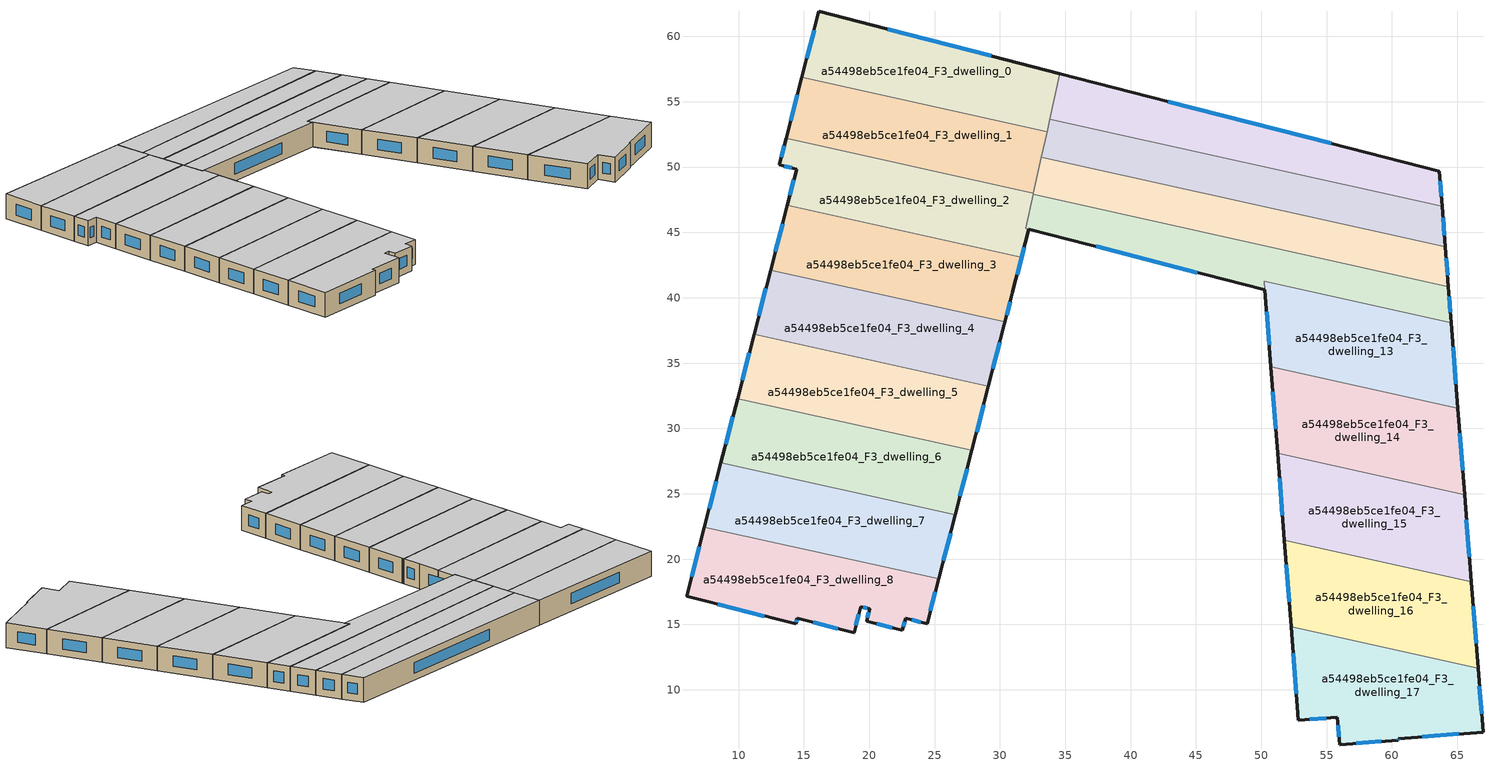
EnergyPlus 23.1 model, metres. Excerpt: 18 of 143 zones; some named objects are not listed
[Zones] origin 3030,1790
a54498eb5ce1fe04_F3_dwelling_0
 floor to a54498eb5ce1fe04_F2_dwelling_0 (EU_floor_Construction): 34.59,57.16 33.61,52.72 14.85,56.88 16.15,61.91 z9
 wall outside (EU_wall_Construction): 34.59,57.16 16.15,61.91 14.85,56.88 z9:12
 wall to a54498eb5ce1fe04_F3_dwelling_1 (EU_wall_Construction): 14.85,56.88 33.61,52.72 z9:12
 wall to a54498eb5ce1fe04_F3_dwelling_9 (EU_wall_Construction): 33.81,53.66 34.59,57.16 z9:12
 wall to a54498eb5ce1fe04_F3_dwelling_10 (EU_wall_Construction): 33.61,52.72 33.81,53.66 z9:12
 window (EU_Window_Construction): 15.78,60.47 15.22,58.32 / 29.32,58.52 21.42,60.55 z9.86:11.14
 ceiling to a54498eb5ce1fe04_F4_dwelling_0 (EU_floor_Construction): 33.61,52.72 34.59,57.16 16.15,61.91 14.85,56.88 z12
a54498eb5ce1fe04_F3_dwelling_1
 floor to a54498eb5ce1fe04_F2_dwelling_1 (EU_floor_Construction): 33.61,52.72 32.56,48 13.65,52.2 14.85,56.88 z9
 wall outside (EU_wall_Construction): 14.85,56.88 13.65,52.2 z9:12
 wall to a54498eb5ce1fe04_F3_dwelling_2 (EU_wall_Construction): 13.65,52.2 32.56,48 z9:12
 wall to a54498eb5ce1fe04_F3_dwelling_11 (EU_wall_Construction): 32.56,48 33.17,50.74 z9:12
 wall to a54498eb5ce1fe04_F3_dwelling_10 (EU_wall_Construction): 33.17,50.74 33.61,52.72 z9:12
 window (EU_Window_Construction): 14.51,55.54 13.99,53.53 z9.86:11.14
 ceiling to a54498eb5ce1fe04_F4_dwelling_1 (EU_floor_Construction): 32.56,48 33.61,52.72 14.85,56.88 13.65,52.2 z12
a54498eb5ce1fe04_F3_dwelling_10
 floor to a54498eb5ce1fe04_F2_dwelling_10 (EU_floor_Construction): 63.84,47 64.08,43.89 33.17,50.74 33.82,53.66 z9
 wall outside (EU_wall_Construction): 64.08,43.89 63.84,47 z9:12
 wall to a54498eb5ce1fe04_F3_dwelling_11 (EU_wall_Construction): 33.17,50.74 64.08,43.89 z9:12
 wall to a54498eb5ce1fe04_F3_dwelling_9 (EU_wall_Construction): 63.84,47 33.82,53.66 z9:12
 window (EU_Window_Construction): 64.02,44.78 63.91,46.11 z9.86:11.14
 ceiling to a54498eb5ce1fe04_F4_dwelling_10 (EU_floor_Construction): 64.08,43.89 63.84,47 33.82,53.66 33.17,50.74 z12
a54498eb5ce1fe04_F3_dwelling_11
 floor to a54498eb5ce1fe04_F2_dwelling_11 (EU_floor_Construction): 64.08,43.89 64.32,40.86 32.54,47.91 33.17,50.74 z9
 wall outside (EU_wall_Construction): 64.32,40.86 64.08,43.89 z9:12
 wall to a54498eb5ce1fe04_F3_dwelling_12 (EU_wall_Construction): 32.54,47.91 64.32,40.86 z9:12
 wall to a54498eb5ce1fe04_F3_dwelling_2 (EU_wall_Construction): 32.56,48 32.54,47.91 z9:12
 window (EU_Window_Construction): 64.25,41.72 64.15,43.02 z9.86:11.14
 ceiling to a54498eb5ce1fe04_F4_dwelling_11 (EU_floor_Construction): 64.32,40.86 64.08,43.89 33.17,50.74 32.54,47.91 z12
a54498eb5ce1fe04_F3_dwelling_12
 floor to a54498eb5ce1fe04_F2_dwelling_12 (EU_floor_Construction): 64.32,40.86 64.53,38.09 50.23,41.26 50.28,40.6 32.22,45.26 31.97,45.31 32.54,47.91 z9
 wall outside (EU_wall_Construction): 64.53,38.09 64.32,40.86 / 32.22,45.26 50.28,40.6 z9:12
 wall to a54498eb5ce1fe04_F3_dwelling_2 (EU_wall_Construction): 32.54,47.91 31.97,45.31 32.22,45.26 z9:12
 wall to a54498eb5ce1fe04_F3_dwelling_13 (EU_wall_Construction): 50.28,40.6 50.23,41.26 64.53,38.09 z9:12
 window (EU_Window_Construction): 64.47,38.88 64.38,40.07 / 37.38,43.93 45.12,41.93 z9.86:11.14
 ceiling to a54498eb5ce1fe04_F4_dwelling_12 (EU_floor_Construction): 64.53,38.09 64.32,40.86 32.54,47.91 31.97,45.31 32.22,45.26 50.28,40.6 50.23,41.26 z12
a54498eb5ce1fe04_F3_dwelling_13
 floor to a54498eb5ce1fe04_F2_dwelling_13 (EU_floor_Construction): 64.53,38.09 65.04,31.54 50.74,34.71 50.23,41.26 z9
 wall outside (EU_wall_Construction): 65.04,31.54 64.53,38.09 / 50.28,40.6 50.74,34.71 z9:12
 wall to a54498eb5ce1fe04_F3_dwelling_14 (EU_wall_Construction): 50.74,34.71 65.04,31.54 z9:12
 window (EU_Window_Construction): 64.9,33.41 64.68,36.22 / 50.41,38.92 50.61,36.4 z9.86:11.14
 ceiling to a54498eb5ce1fe04_F4_dwelling_13 (EU_floor_Construction): 65.04,31.54 64.53,38.09 50.23,41.26 50.74,34.71 z12
a54498eb5ce1fe04_F3_dwelling_14
 floor to a54498eb5ce1fe04_F2_dwelling_14 (EU_floor_Construction): 65.04,31.54 65.56,24.92 51.25,28.09 50.74,34.71 z9
 wall outside (EU_wall_Construction): 50.74,34.71 51.25,28.09 / 65.56,24.92 65.04,31.54 z9:12
 wall to a54498eb5ce1fe04_F3_dwelling_15 (EU_wall_Construction): 51.25,28.09 65.56,24.92 z9:12
 window (EU_Window_Construction): 50.89,32.82 51.11,29.98 / 65.41,26.81 65.19,29.65 z9.86:11.14
 ceiling to a54498eb5ce1fe04_F4_dwelling_14 (EU_floor_Construction): 65.56,24.92 65.04,31.54 50.74,34.71 51.25,28.09 z12
a54498eb5ce1fe04_F3_dwelling_15
 floor to a54498eb5ce1fe04_F2_dwelling_15 (EU_floor_Construction): 65.56,24.92 66.07,18.29 51.77,21.46 51.25,28.09 z9
 wall outside (EU_wall_Construction): 51.25,28.09 51.77,21.46 / 66.07,18.29 65.56,24.92 z9:12
 wall to a54498eb5ce1fe04_F3_dwelling_16 (EU_wall_Construction): 51.77,21.46 66.07,18.29 z9:12
 window (EU_Window_Construction): 51.4,26.19 51.62,23.35 / 65.93,20.18 65.71,23.02 z9.86:11.14
 ceiling to a54498eb5ce1fe04_F4_dwelling_15 (EU_floor_Construction): 66.07,18.29 65.56,24.92 51.25,28.09 51.77,21.46 z12
a54498eb5ce1fe04_F3_dwelling_16
 floor to a54498eb5ce1fe04_F2_dwelling_16 (EU_floor_Construction): 66.07,18.29 66.59,11.66 52.28,14.83 51.77,21.46 z9
 wall outside (EU_wall_Construction): 51.77,21.46 52.28,14.83 / 66.59,11.66 66.07,18.29 z9:12
 wall to a54498eb5ce1fe04_F3_dwelling_17 (EU_wall_Construction): 52.28,14.83 66.59,11.66 z9:12
 window (EU_Window_Construction): 51.92,19.56 52.14,16.72 / 66.44,13.55 66.22,16.39 z9.86:11.14
 ceiling to a54498eb5ce1fe04_F4_dwelling_16 (EU_floor_Construction): 66.59,11.66 66.07,18.29 51.77,21.46 52.28,14.83 z12
a54498eb5ce1fe04_F3_dwelling_17
 floor to a54498eb5ce1fe04_F2_dwelling_17 (EU_floor_Construction): 66.59,11.66 66.97,6.76 60.47,6.25 60.48,6.16 55.99,5.81 55.83,7.9 52.84,7.67 52.28,14.83 z9
 wall outside (EU_wall_Construction): 52.28,14.83 52.84,7.67 55.83,7.9 55.99,5.81 60.48,6.16 60.47,6.25 66.97,6.76 66.59,11.66 z9:12
 window (EU_Window_Construction): 52.44,12.78 52.68,9.71 / 66.86,8.16 66.7,10.26 / 62.33,6.4 65.11,6.62 / 60.47,6.18 60.47,6.23 / 57.27,5.91 59.2,6.06 / 55.88,7.3 55.95,6.41 / 53.69,7.73 54.98,7.83 z9.86:11.14
 ceiling to a54498eb5ce1fe04_F4_dwelling_17 (EU_floor_Construction): 66.97,6.76 66.59,11.66 52.28,14.83 52.84,7.67 55.83,7.9 55.99,5.81 60.48,6.16 60.47,6.25 z12
a54498eb5ce1fe04_F3_dwelling_2
 floor to a54498eb5ce1fe04_F2_dwelling_2 (EU_floor_Construction): 32.56,48 31.97,45.31 32.22,45.26 30.95,40.37 31.65,43.08 13.73,47.07 14.44,49.84 13.12,50.18 13.65,52.2 z9
 wall outside (EU_wall_Construction): 13.65,52.2 13.12,50.18 14.44,49.84 13.73,47.07 / 30.96,40.37 32.22,45.26 z9:12
 wall to a54498eb5ce1fe04_F3_dwelling_3 (EU_wall_Construction): 13.73,47.07 31.65,43.08 30.95,40.37 z9:12
 window (EU_Window_Construction): 14.24,49.05 13.93,47.86 / 13.5,50.08 14.07,49.94 / 13.5,51.62 13.27,50.76 / 31.32,41.77 31.86,43.86 z9.86:11.14
 ceiling to a54498eb5ce1fe04_F4_dwelling_2 (EU_floor_Construction): 30.96,40.37 32.22,45.26 31.97,45.31 32.56,48 13.65,52.2 13.12,50.18 14.44,49.84 13.73,47.07 31.65,43.08 z12
a54498eb5ce1fe04_F3_dwelling_3
 floor to a54498eb5ce1fe04_F2_dwelling_3 (EU_floor_Construction): 31.65,43.08 30.95,40.36 30.34,37.97 30.38,38.15 12.45,42.12 13.73,47.07 z9
 wall outside (EU_wall_Construction): 13.73,47.07 12.45,42.12 / 30.34,37.97 30.95,40.36 z9:12
 wall to a54498eb5ce1fe04_F3_dwelling_4 (EU_wall_Construction): 12.45,42.12 30.38,38.15 30.34,37.97 z9:12
 window (EU_Window_Construction): 13.36,45.65 12.82,43.54 / 30.51,38.65 30.78,39.68 z9.86:11.14
 ceiling to a54498eb5ce1fe04_F4_dwelling_3 (EU_floor_Construction): 30.38,38.15 30.34,37.97 30.95,40.36 31.65,43.08 13.73,47.07 12.45,42.12 z12
a54498eb5ce1fe04_F3_dwelling_4
 floor to a54498eb5ce1fe04_F2_dwelling_4 (EU_floor_Construction): 30.38,38.15 30.34,37.97 29.11,33.23 11.18,37.21 12.45,42.12 z9
 wall outside (EU_wall_Construction): 29.11,33.23 30.34,37.97 / 12.45,42.12 11.18,37.21 z9:12
 wall to a54498eb5ce1fe04_F3_dwelling_5 (EU_wall_Construction): 11.18,37.21 29.11,33.23 z9:12
 window (EU_Window_Construction): 29.46,34.58 29.99,36.61 / 12.09,40.72 11.55,38.61 z9.86:11.14
 ceiling to a54498eb5ce1fe04_F4_dwelling_4 (EU_floor_Construction): 29.11,33.23 30.34,37.97 30.38,38.15 12.45,42.12 11.18,37.21 z12
a54498eb5ce1fe04_F3_dwelling_5
 floor to a54498eb5ce1fe04_F2_dwelling_5 (EU_floor_Construction): 29.11,33.23 27.85,28.31 9.92,32.29 11.18,37.21 z9
 wall outside (EU_wall_Construction): 11.18,37.21 9.92,32.29 / 27.85,28.31 29.11,33.23 z9:12
 wall to a54498eb5ce1fe04_F3_dwelling_6 (EU_wall_Construction): 9.92,32.29 27.85,28.31 z9:12
 window (EU_Window_Construction): 10.82,35.8 10.28,33.69 / 28.21,29.72 28.75,31.83 z9.86:11.14
 ceiling to a54498eb5ce1fe04_F4_dwelling_5 (EU_floor_Construction): 27.85,28.31 29.11,33.23 11.18,37.21 9.92,32.29 z12
a54498eb5ce1fe04_F3_dwelling_6
 floor to a54498eb5ce1fe04_F2_dwelling_6 (EU_floor_Construction): 27.85,28.31 26.58,23.4 8.65,27.37 9.92,32.29 z9
 wall outside (EU_wall_Construction): 9.92,32.29 8.65,27.37 / 26.58,23.4 27.85,28.31 z9:12
 wall to a54498eb5ce1fe04_F3_dwelling_7 (EU_wall_Construction): 8.65,27.37 26.58,23.4 z9:12
 window (EU_Window_Construction): 9.55,30.88 9.01,28.78 / 26.94,24.8 27.48,26.91 z9.86:11.14
 ceiling to a54498eb5ce1fe04_F4_dwelling_6 (EU_floor_Construction): 26.58,23.4 27.85,28.31 9.92,32.29 8.65,27.37 z12
a54498eb5ce1fe04_F3_dwelling_7
 floor to a54498eb5ce1fe04_F2_dwelling_7 (EU_floor_Construction): 26.58,23.4 25.31,18.48 7.38,22.45 8.65,27.37 z9
 wall outside (EU_wall_Construction): 8.65,27.37 7.38,22.45 / 25.31,18.48 26.58,23.4 z9:12
 wall to a54498eb5ce1fe04_F3_dwelling_8 (EU_wall_Construction): 7.38,22.45 25.31,18.48 z9:12
 window (EU_Window_Construction): 8.29,25.97 7.74,23.86 / 25.67,19.88 26.22,21.99 z9.86:11.14
 ceiling to a54498eb5ce1fe04_F4_dwelling_7 (EU_floor_Construction): 25.31,18.48 26.58,23.4 8.65,27.37 7.38,22.45 z12
a54498eb5ce1fe04_F3_dwelling_8
 floor to a54498eb5ce1fe04_F2_dwelling_8 (EU_floor_Construction): 25.31,18.48 24.43,15.05 22.77,15.48 22.53,14.55 19.79,15.26 20.03,16.19 19.35,16.36 18.84,14.35 14.48,15.47 14.37,15.04 6.01,17.15 7.38,22.45 z9
 wall outside (EU_wall_Construction): 7.38,22.45 6.01,17.15 14.37,15.04 14.48,15.47 18.84,14.35 19.35,16.36 20.03,16.19 19.79,15.26 22.53,14.55 22.77,15.48 24.43,15.05 25.31,18.48 z9:12
 window (EU_Window_Construction): 19.96,15.92 19.86,15.52 / 19.55,16.31 19.84,16.24 / 18.98,14.92 19.21,15.79 / 15.72,15.15 17.59,14.67 / 14.4,15.16 14.45,15.35 / 8.4,16.54 11.98,15.64 / 6.99,20.94 6.4,18.66 / 24.68,16.03 25.06,17.5 / 23.25,15.36 23.96,15.18 / 22.6,14.82 22.7,15.22 / 20.58,15.06 21.75,14.75 z9.86:11.14
 ceiling to a54498eb5ce1fe04_F4_dwelling_8 (EU_floor_Construction): 24.43,15.05 25.31,18.48 7.38,22.45 6.01,17.15 14.37,15.04 14.48,15.47 18.84,14.35 19.35,16.36 20.03,16.19 19.79,15.26 22.53,14.55 22.77,15.48 z12
a54498eb5ce1fe04_F3_dwelling_9
 floor to a54498eb5ce1fe04_F2_dwelling_9 (EU_floor_Construction): 63.64,49.67 63.84,47 33.82,53.66 34.59,57.16 z9
 wall outside (EU_wall_Construction): 63.84,47 63.64,49.67 34.59,57.16 z9:12
 window (EU_Window_Construction): 55.34,51.81 42.89,55.02 / 63.78,47.76 63.69,48.91 z9.86:11.14
 ceiling to a54498eb5ce1fe04_F4_dwelling_9 (EU_floor_Construction): 63.84,47 63.64,49.67 34.59,57.16 33.82,53.66 z12
[Building]
EU S2 Campaign: North Axis=0; Terrain=City; Solar Distribution=FullExterior
[Site:Location]
Helsinki-Vantaa.AP: Latitude=60.317; Longitude=24.963; Time Zone=2; Elevation=54.6
[SizingPeriod:WeatherFileDays]
AnnualSizingPeriod: Begin Month=1; Begin Day of Month=1; End Month=12; End Day of Month=31; Day of Week for Start Day=Monday; Use Weather File Daylight Saving Period=No; Use Weather File Rain and Snow Indicators=No
[MATERIAL]
EU_InternalMass_Material: Roughness=MediumRough; Thickness=0.1; Conductivity=1; Density=1800; Specific Heat=900; Thermal Absorptance=0.9; Solar Absorptance=0.7; Visible Absorptance=0.7
[MATERIAL:NOMASS] Roughness=MediumRough; Thermal Absorptance=0.9; Solar Absorptance=0.7; Visible Absorptance=0.7
Name | Thermal Resistance
EU_wall_NoMass | 5.91765
EU_floor_NoMass | 6.2875
[WINDOWMATERIAL:SIMPLEGLAZINGSYSTEM]
EU_Window_SimpleGlazing: UFactor=0.994035; Solar Heat Gain Coefficient=0.7; Visible Transmittance=0.7
[CONSTRUCTION]
EU_wall_Construction: EU_wall_NoMass
EU_floor_Construction: EU_floor_NoMass
EU_Window_Construction: EU_Window_SimpleGlazing
EU_InternalMass_Construction: EU_InternalMass_Material
[ZONE] Type=1; Multiplier=1; Ceiling Height=autocalculate; Floor Area=autocalculate; Part of Total Floor Area=Yes
Name | Volume
a54498eb5ce1fe04_F3_dwelling_0 | 279.579
a54498eb5ce1fe04_F3_dwelling_1 | 279.638
a54498eb5ce1fe04_F3_dwelling_10; a54498eb5ce1fe04_F3_dwelling_11 | 279.642
a54498eb5ce1fe04_F3_dwelling_12 | 280.151
a54498eb5ce1fe04_F3_dwelling_13 | 276.139
a54498eb5ce1fe04_F3_dwelling_14 | 279.519
a54498eb5ce1fe04_F3_dwelling_15 | 279.626
a54498eb5ce1fe04_F3_dwelling_16 | 279.625
a54498eb5ce1fe04_F3_dwelling_17 | 279.613
a54498eb5ce1fe04_F3_dwelling_2 | 281.298
a54498eb5ce1fe04_F3_dwelling_3 | 280.831
a54498eb5ce1fe04_F3_dwelling_4 | 279.646
a54498eb5ce1fe04_F3_dwelling_5 | 279.582
a54498eb5ce1fe04_F3_dwelling_6 | 279.635
a54498eb5ce1fe04_F3_dwelling_7 | 279.636
a54498eb5ce1fe04_F3_dwelling_8 | 279.595
a54498eb5ce1fe04_F3_dwelling_9 | 279.56
[INTERNALMASS] Construction=EU_InternalMass_Construction
Name | Zone or ZoneList | Surface Area
a54498eb5ce1fe04_F3_dwelling_0_EU_InternalMass | a54498eb5ce1fe04_F3_dwelling_0 | 93.1929
a54498eb5ce1fe04_F3_dwelling_1_EU_InternalMass | a54498eb5ce1fe04_F3_dwelling_1 | 93.2123
a54498eb5ce1fe04_F3_dwelling_2_EU_InternalMass | a54498eb5ce1fe04_F3_dwelling_2 | 93.7642
a54498eb5ce1fe04_F3_dwelling_3_EU_InternalMass | a54498eb5ce1fe04_F3_dwelling_3 | 93.6038
a54498eb5ce1fe04_F3_dwelling_4_EU_InternalMass | a54498eb5ce1fe04_F3_dwelling_4 | 93.2157
a54498eb5ce1fe04_F3_dwelling_5_EU_InternalMass | a54498eb5ce1fe04_F3_dwelling_5 | 93.1938
a54498eb5ce1fe04_F3_dwelling_6_EU_InternalMass | a54498eb5ce1fe04_F3_dwelling_6 | 93.2117
a54498eb5ce1fe04_F3_dwelling_7_EU_InternalMass | a54498eb5ce1fe04_F3_dwelling_7 | 93.2122
a54498eb5ce1fe04_F3_dwelling_8_EU_InternalMass | a54498eb5ce1fe04_F3_dwelling_8 | 93.1987
a54498eb5ce1fe04_F3_dwelling_9_EU_InternalMass | a54498eb5ce1fe04_F3_dwelling_9 | 93.1864
a54498eb5ce1fe04_F3_dwelling_10_EU_InternalMass | a54498eb5ce1fe04_F3_dwelling_10 | 93.2141
a54498eb5ce1fe04_F3_dwelling_11_EU_InternalMass | a54498eb5ce1fe04_F3_dwelling_11 | 93.2139
a54498eb5ce1fe04_F3_dwelling_12_EU_InternalMass | a54498eb5ce1fe04_F3_dwelling_12 | 93.3839
a54498eb5ce1fe04_F3_dwelling_13_EU_InternalMass | a54498eb5ce1fe04_F3_dwelling_13 | 92.0657
a54498eb5ce1fe04_F3_dwelling_14_EU_InternalMass | a54498eb5ce1fe04_F3_dwelling_14 | 93.1731
a54498eb5ce1fe04_F3_dwelling_15_EU_InternalMass | a54498eb5ce1fe04_F3_dwelling_15 | 93.2086
a54498eb5ce1fe04_F3_dwelling_16_EU_InternalMass | a54498eb5ce1fe04_F3_dwelling_16 | 93.2086
a54498eb5ce1fe04_F3_dwelling_17_EU_InternalMass | a54498eb5ce1fe04_F3_dwelling_17 | 93.2048
[OTHEREQUIPMENT] Fuel Type=Electricity; Design Level Calculation Method=Watts/Area; Power per Zone Floor Area=1; Fraction Latent=0; Fraction Radiant=0; Fraction Lost=0; Carbon Dioxide Generation Rate=0; EndUse Subcategory=EU_Step8_InternalGains
Name | Zone or ZoneList or Space or SpaceList | Schedule
EU_Step8_InternalGain_a54498eb5ce1fe04_F3_dwelling_0_f000 | a54498eb5ce1fe04_F3_dwelling_0 | EU_Step8_GainSchedule_a54498eb5ce1fe04_F3_dwelling_0_f000
EU_Step8_InternalGain_a54498eb5ce1fe04_F3_dwelling_1_f000 | a54498eb5ce1fe04_F3_dwelling_1 | EU_Step8_GainSchedule_a54498eb5ce1fe04_F3_dwelling_1_f000
EU_Step8_InternalGain_a54498eb5ce1fe04_F3_dwelling_2_f000 | a54498eb5ce1fe04_F3_dwelling_2 | EU_Step8_GainSchedule_a54498eb5ce1fe04_F3_dwelling_2_f000
EU_Step8_InternalGain_a54498eb5ce1fe04_F3_dwelling_3_f000 | a54498eb5ce1fe04_F3_dwelling_3 | EU_Step8_GainSchedule_a54498eb5ce1fe04_F3_dwelling_3_f000
EU_Step8_InternalGain_a54498eb5ce1fe04_F3_dwelling_4_f000 | a54498eb5ce1fe04_F3_dwelling_4 | EU_Step8_GainSchedule_a54498eb5ce1fe04_F3_dwelling_4_f000
EU_Step8_InternalGain_a54498eb5ce1fe04_F3_dwelling_5_f000 | a54498eb5ce1fe04_F3_dwelling_5 | EU_Step8_GainSchedule_a54498eb5ce1fe04_F3_dwelling_5_f000
EU_Step8_InternalGain_a54498eb5ce1fe04_F3_dwelling_6_f000 | a54498eb5ce1fe04_F3_dwelling_6 | EU_Step8_GainSchedule_a54498eb5ce1fe04_F3_dwelling_6_f000
EU_Step8_InternalGain_a54498eb5ce1fe04_F3_dwelling_7_f000 | a54498eb5ce1fe04_F3_dwelling_7 | EU_Step8_GainSchedule_a54498eb5ce1fe04_F3_dwelling_7_f000
EU_Step8_InternalGain_a54498eb5ce1fe04_F3_dwelling_8_f000 | a54498eb5ce1fe04_F3_dwelling_8 | EU_Step8_GainSchedule_a54498eb5ce1fe04_F3_dwelling_8_f000
EU_Step8_InternalGain_a54498eb5ce1fe04_F3_dwelling_9_f000 | a54498eb5ce1fe04_F3_dwelling_9 | EU_Step8_GainSchedule_a54498eb5ce1fe04_F3_dwelling_9_f000
EU_Step8_InternalGain_a54498eb5ce1fe04_F3_dwelling_10_f000 | a54498eb5ce1fe04_F3_dwelling_10 | EU_Step8_GainSchedule_a54498eb5ce1fe04_F3_dwelling_10_f000
EU_Step8_InternalGain_a54498eb5ce1fe04_F3_dwelling_11_f000 | a54498eb5ce1fe04_F3_dwelling_11 | EU_Step8_GainSchedule_a54498eb5ce1fe04_F3_dwelling_11_f000
EU_Step8_InternalGain_a54498eb5ce1fe04_F3_dwelling_12_f000 | a54498eb5ce1fe04_F3_dwelling_12 | EU_Step8_GainSchedule_a54498eb5ce1fe04_F3_dwelling_12_f000
EU_Step8_InternalGain_a54498eb5ce1fe04_F3_dwelling_13_f000 | a54498eb5ce1fe04_F3_dwelling_13 | EU_Step8_GainSchedule_a54498eb5ce1fe04_F3_dwelling_13_f000
EU_Step8_InternalGain_a54498eb5ce1fe04_F3_dwelling_14_f000 | a54498eb5ce1fe04_F3_dwelling_14 | EU_Step8_GainSchedule_a54498eb5ce1fe04_F3_dwelling_14_f000
EU_Step8_InternalGain_a54498eb5ce1fe04_F3_dwelling_15_f000 | a54498eb5ce1fe04_F3_dwelling_15 | EU_Step8_GainSchedule_a54498eb5ce1fe04_F3_dwelling_15_f000
EU_Step8_InternalGain_a54498eb5ce1fe04_F3_dwelling_16_f000 | a54498eb5ce1fe04_F3_dwelling_16 | EU_Step8_GainSchedule_a54498eb5ce1fe04_F3_dwelling_16_f000
EU_Step8_InternalGain_a54498eb5ce1fe04_F3_dwelling_17_f000 | a54498eb5ce1fe04_F3_dwelling_17 | EU_Step8_GainSchedule_a54498eb5ce1fe04_F3_dwelling_17_f000
[ZONEVENTILATION:DESIGNFLOWRATE] Schedule=EU_AlwaysOn; Design Flow Rate Calculation Method=AirChanges/Hour; Air Changes per Hour=0.596421; Ventilation Type=Natural; Fan Pressure Rise=0; Fan Total Efficiency=1; Constant Term Coefficient=1; Temperature Term Coefficient=0; Velocity Term Coefficient=0; Velocity Squared Term Coefficient=0; Minimum Indoor Temperature=-100; Maximum Indoor Temperature=100; Delta Temperature=-100; Minimum Outdoor Temperature=-100; Maximum Outdoor Temperature=100; Maximum Wind Speed=40
Name | Zone or ZoneList or Space or SpaceList
EU_ConstantAir_a54498eb5ce1fe04_F3_dwelling_0 | a54498eb5ce1fe04_F3_dwelling_0
EU_ConstantAir_a54498eb5ce1fe04_F3_dwelling_1 | a54498eb5ce1fe04_F3_dwelling_1
EU_ConstantAir_a54498eb5ce1fe04_F3_dwelling_2 | a54498eb5ce1fe04_F3_dwelling_2
EU_ConstantAir_a54498eb5ce1fe04_F3_dwelling_3 | a54498eb5ce1fe04_F3_dwelling_3
EU_ConstantAir_a54498eb5ce1fe04_F3_dwelling_4 | a54498eb5ce1fe04_F3_dwelling_4
EU_ConstantAir_a54498eb5ce1fe04_F3_dwelling_5 | a54498eb5ce1fe04_F3_dwelling_5
EU_ConstantAir_a54498eb5ce1fe04_F3_dwelling_6 | a54498eb5ce1fe04_F3_dwelling_6
EU_ConstantAir_a54498eb5ce1fe04_F3_dwelling_7 | a54498eb5ce1fe04_F3_dwelling_7
EU_ConstantAir_a54498eb5ce1fe04_F3_dwelling_8 | a54498eb5ce1fe04_F3_dwelling_8
EU_ConstantAir_a54498eb5ce1fe04_F3_dwelling_9 | a54498eb5ce1fe04_F3_dwelling_9
EU_ConstantAir_a54498eb5ce1fe04_F3_dwelling_10 | a54498eb5ce1fe04_F3_dwelling_10
EU_ConstantAir_a54498eb5ce1fe04_F3_dwelling_11 | a54498eb5ce1fe04_F3_dwelling_11
EU_ConstantAir_a54498eb5ce1fe04_F3_dwelling_12 | a54498eb5ce1fe04_F3_dwelling_12
EU_ConstantAir_a54498eb5ce1fe04_F3_dwelling_13 | a54498eb5ce1fe04_F3_dwelling_13
EU_ConstantAir_a54498eb5ce1fe04_F3_dwelling_14 | a54498eb5ce1fe04_F3_dwelling_14
EU_ConstantAir_a54498eb5ce1fe04_F3_dwelling_15 | a54498eb5ce1fe04_F3_dwelling_15
EU_ConstantAir_a54498eb5ce1fe04_F3_dwelling_16 | a54498eb5ce1fe04_F3_dwelling_16
EU_ConstantAir_a54498eb5ce1fe04_F3_dwelling_17 | a54498eb5ce1fe04_F3_dwelling_17
[HVACTEMPLATE:ZONE:IDEALLOADSAIRSYSTEM] System Availability Schedule=EU_AlwaysOn; Maximum Heating Supply Air Temperature=50; Minimum Cooling Supply Air Temperature=13; Maximum Heating Supply Air Humidity Ratio=0.0156; Minimum Cooling Supply Air Humidity Ratio=0.0077; Heating Limit=NoLimit; Cooling Limit=NoLimit; Heating Availability Schedule=EU_AlwaysOn; Cooling Availability Schedule=EU_CoolingOff; Dehumidification Control Type=ConstantSensibleHeatRatio; Cooling Sensible Heat Ratio=0.7; Dehumidification Setpoint=60; Humidification Control Type=None; Humidification Setpoint=30; Outdoor Air Method=None; Outdoor Air Flow Rate per Person=0.00944; Outdoor Air Flow Rate per Zone Floor Area=0; Outdoor Air Flow Rate per Zone=0; Demand Controlled Ventilation Type=None; Outdoor Air Economizer Type=NoEconomizer; Heat Recovery Type=None; Sensible Heat Recovery Effectiveness=0.7; Latent Heat Recovery Effectiveness=0.65
Name | Template Thermostat
a54498eb5ce1fe04_F3_dwelling_0 | EU_HeatOnly_a54498eb5ce1fe04_F3_dwelling_0
a54498eb5ce1fe04_F3_dwelling_1 | EU_HeatOnly_a54498eb5ce1fe04_F3_dwelling_1
a54498eb5ce1fe04_F3_dwelling_2 | EU_HeatOnly_a54498eb5ce1fe04_F3_dwelling_2
a54498eb5ce1fe04_F3_dwelling_3 | EU_HeatOnly_a54498eb5ce1fe04_F3_dwelling_3
a54498eb5ce1fe04_F3_dwelling_4 | EU_HeatOnly_a54498eb5ce1fe04_F3_dwelling_4
a54498eb5ce1fe04_F3_dwelling_5 | EU_HeatOnly_a54498eb5ce1fe04_F3_dwelling_5
a54498eb5ce1fe04_F3_dwelling_6 | EU_HeatOnly_a54498eb5ce1fe04_F3_dwelling_6
a54498eb5ce1fe04_F3_dwelling_7 | EU_HeatOnly_a54498eb5ce1fe04_F3_dwelling_7
a54498eb5ce1fe04_F3_dwelling_8 | EU_HeatOnly_a54498eb5ce1fe04_F3_dwelling_8
a54498eb5ce1fe04_F3_dwelling_9 | EU_HeatOnly_a54498eb5ce1fe04_F3_dwelling_9
a54498eb5ce1fe04_F3_dwelling_10 | EU_HeatOnly_a54498eb5ce1fe04_F3_dwelling_10
a54498eb5ce1fe04_F3_dwelling_11 | EU_HeatOnly_a54498eb5ce1fe04_F3_dwelling_11
a54498eb5ce1fe04_F3_dwelling_12 | EU_HeatOnly_a54498eb5ce1fe04_F3_dwelling_12
a54498eb5ce1fe04_F3_dwelling_13 | EU_HeatOnly_a54498eb5ce1fe04_F3_dwelling_13
a54498eb5ce1fe04_F3_dwelling_14 | EU_HeatOnly_a54498eb5ce1fe04_F3_dwelling_14
a54498eb5ce1fe04_F3_dwelling_15 | EU_HeatOnly_a54498eb5ce1fe04_F3_dwelling_15
a54498eb5ce1fe04_F3_dwelling_16 | EU_HeatOnly_a54498eb5ce1fe04_F3_dwelling_16
a54498eb5ce1fe04_F3_dwelling_17 | EU_HeatOnly_a54498eb5ce1fe04_F3_dwelling_17
[SIZING:ZONE] Zone Cooling Design Supply Air Temperature Input Method=SupplyAirTemperature; Zone Cooling Design Supply Air Temperature=13; Zone Heating Design Supply Air Temperature Input Method=SupplyAirTemperature; Zone Heating Design Supply Air Temperature=50; Zone Cooling Design Supply Air Humidity Ratio=0.008; Zone Heating Design Supply Air Humidity Ratio=0.008; Cooling Design Air Flow Method=DesignDay; Cooling Design Air Flow Rate=0; Cooling Minimum Air Flow per Zone Floor Area=0.000762; Cooling Minimum Air Flow=0; Cooling Minimum Air Flow Fraction=0.2; Heating Design Air Flow Method=DesignDay; Heating Design Air Flow Rate=0; Heating Maximum Air Flow per Zone Floor Area=0.002032; Heating Maximum Air Flow=0.141576; Heating Maximum Air Flow Fraction=0.3; Account for Dedicated Outdoor Air System=No; Dedicated Outdoor Air System Control Strategy=NeutralSupplyAir; Dedicated Outdoor Air Low Setpoint Temperature for Design=autosize; Dedicated Outdoor Air High Setpoint Temperature for Design=autosize; Zone Load Sizing Method=Sensible Load Only No Latent Load; Zone Latent Cooling Design Supply Air Humidity Ratio Input Method=HumidityRatioDifference; Zone Cooling Design Supply Air Humidity Ratio Difference=0.005; Zone Latent Heating Design Supply Air Humidity Ratio Input Method=HumidityRatioDifference; Zone Humidification Design Supply Air Humidity Ratio Difference=0.005
a54498eb5ce1fe04_F3_dwelling_0; a54498eb5ce1fe04_F3_dwelling_1; a54498eb5ce1fe04_F3_dwelling_2; a54498eb5ce1fe04_F3_dwelling_3; a54498eb5ce1fe04_F3_dwelling_4; a54498eb5ce1fe04_F3_dwelling_5; a54498eb5ce1fe04_F3_dwelling_6; a54498eb5ce1fe04_F3_dwelling_7; a54498eb5ce1fe04_F3_dwelling_8; a54498eb5ce1fe04_F3_dwelling_9; a54498eb5ce1fe04_F3_dwelling_10; a54498eb5ce1fe04_F3_dwelling_11; a54498eb5ce1fe04_F3_dwelling_12; a54498eb5ce1fe04_F3_dwelling_13; a54498eb5ce1fe04_F3_dwelling_14; a54498eb5ce1fe04_F3_dwelling_15; a54498eb5ce1fe04_F3_dwelling_16; a54498eb5ce1fe04_F3_dwelling_17
[SCHEDULE:CONSTANT]
Name | Hourly Value
EU_AlwaysOn | 1
EU_CoolingOff | 0
[SCHEDULE:FILE] Column Number=1; Rows to Skip at Top=0; Number of Hours of Data=8760; Column Separator=Comma; Interpolate to Timestep=No; Minutes per Item=60; Adjust Schedule for Daylight Savings=Yes
Name | File
EU_Step8_GainSchedule_a54498eb5ce1fe04_F3_dwelling_0_f000 | ../../schedules/a54498eb5ce1fe04/a54498eb5ce1fe04_F3_dwelling_0_f000_gain.csv
EU_Step8_GainSchedule_a54498eb5ce1fe04_F3_dwelling_1_f000 | ../../schedules/a54498eb5ce1fe04/a54498eb5ce1fe04_F3_dwelling_1_f000_gain.csv
EU_Step8_GainSchedule_a54498eb5ce1fe04_F3_dwelling_2_f000 | ../../schedules/a54498eb5ce1fe04/a54498eb5ce1fe04_F3_dwelling_2_f000_gain.csv
EU_Step8_GainSchedule_a54498eb5ce1fe04_F3_dwelling_3_f000 | ../../schedules/a54498eb5ce1fe04/a54498eb5ce1fe04_F3_dwelling_3_f000_gain.csv
EU_Step8_GainSchedule_a54498eb5ce1fe04_F3_dwelling_4_f000 | ../../schedules/a54498eb5ce1fe04/a54498eb5ce1fe04_F3_dwelling_4_f000_gain.csv
EU_Step8_GainSchedule_a54498eb5ce1fe04_F3_dwelling_5_f000 | ../../schedules/a54498eb5ce1fe04/a54498eb5ce1fe04_F3_dwelling_5_f000_gain.csv
EU_Step8_GainSchedule_a54498eb5ce1fe04_F3_dwelling_6_f000 | ../../schedules/a54498eb5ce1fe04/a54498eb5ce1fe04_F3_dwelling_6_f000_gain.csv
EU_Step8_GainSchedule_a54498eb5ce1fe04_F3_dwelling_7_f000 | ../../schedules/a54498eb5ce1fe04/a54498eb5ce1fe04_F3_dwelling_7_f000_gain.csv
EU_Step8_GainSchedule_a54498eb5ce1fe04_F3_dwelling_8_f000 | ../../schedules/a54498eb5ce1fe04/a54498eb5ce1fe04_F3_dwelling_8_f000_gain.csv
EU_Step8_GainSchedule_a54498eb5ce1fe04_F3_dwelling_9_f000 | ../../schedules/a54498eb5ce1fe04/a54498eb5ce1fe04_F3_dwelling_9_f000_gain.csv
EU_Step8_GainSchedule_a54498eb5ce1fe04_F3_dwelling_10_f000 | ../../schedules/a54498eb5ce1fe04/a54498eb5ce1fe04_F3_dwelling_10_f000_gain.csv
EU_Step8_GainSchedule_a54498eb5ce1fe04_F3_dwelling_11_f000 | ../../schedules/a54498eb5ce1fe04/a54498eb5ce1fe04_F3_dwelling_11_f000_gain.csv
EU_Step8_GainSchedule_a54498eb5ce1fe04_F3_dwelling_12_f000 | ../../schedules/a54498eb5ce1fe04/a54498eb5ce1fe04_F3_dwelling_12_f000_gain.csv
EU_Step8_GainSchedule_a54498eb5ce1fe04_F3_dwelling_13_f000 | ../../schedules/a54498eb5ce1fe04/a54498eb5ce1fe04_F3_dwelling_13_f000_gain.csv
EU_Step8_GainSchedule_a54498eb5ce1fe04_F3_dwelling_14_f000 | ../../schedules/a54498eb5ce1fe04/a54498eb5ce1fe04_F3_dwelling_14_f000_gain.csv
EU_Step8_GainSchedule_a54498eb5ce1fe04_F3_dwelling_15_f000 | ../../schedules/a54498eb5ce1fe04/a54498eb5ce1fe04_F3_dwelling_15_f000_gain.csv
EU_Step8_GainSchedule_a54498eb5ce1fe04_F3_dwelling_16_f000 | ../../schedules/a54498eb5ce1fe04/a54498eb5ce1fe04_F3_dwelling_16_f000_gain.csv
EU_Step8_GainSchedule_a54498eb5ce1fe04_F3_dwelling_17_f000 | ../../schedules/a54498eb5ce1fe04/a54498eb5ce1fe04_F3_dwelling_17_f000_gain.csv
